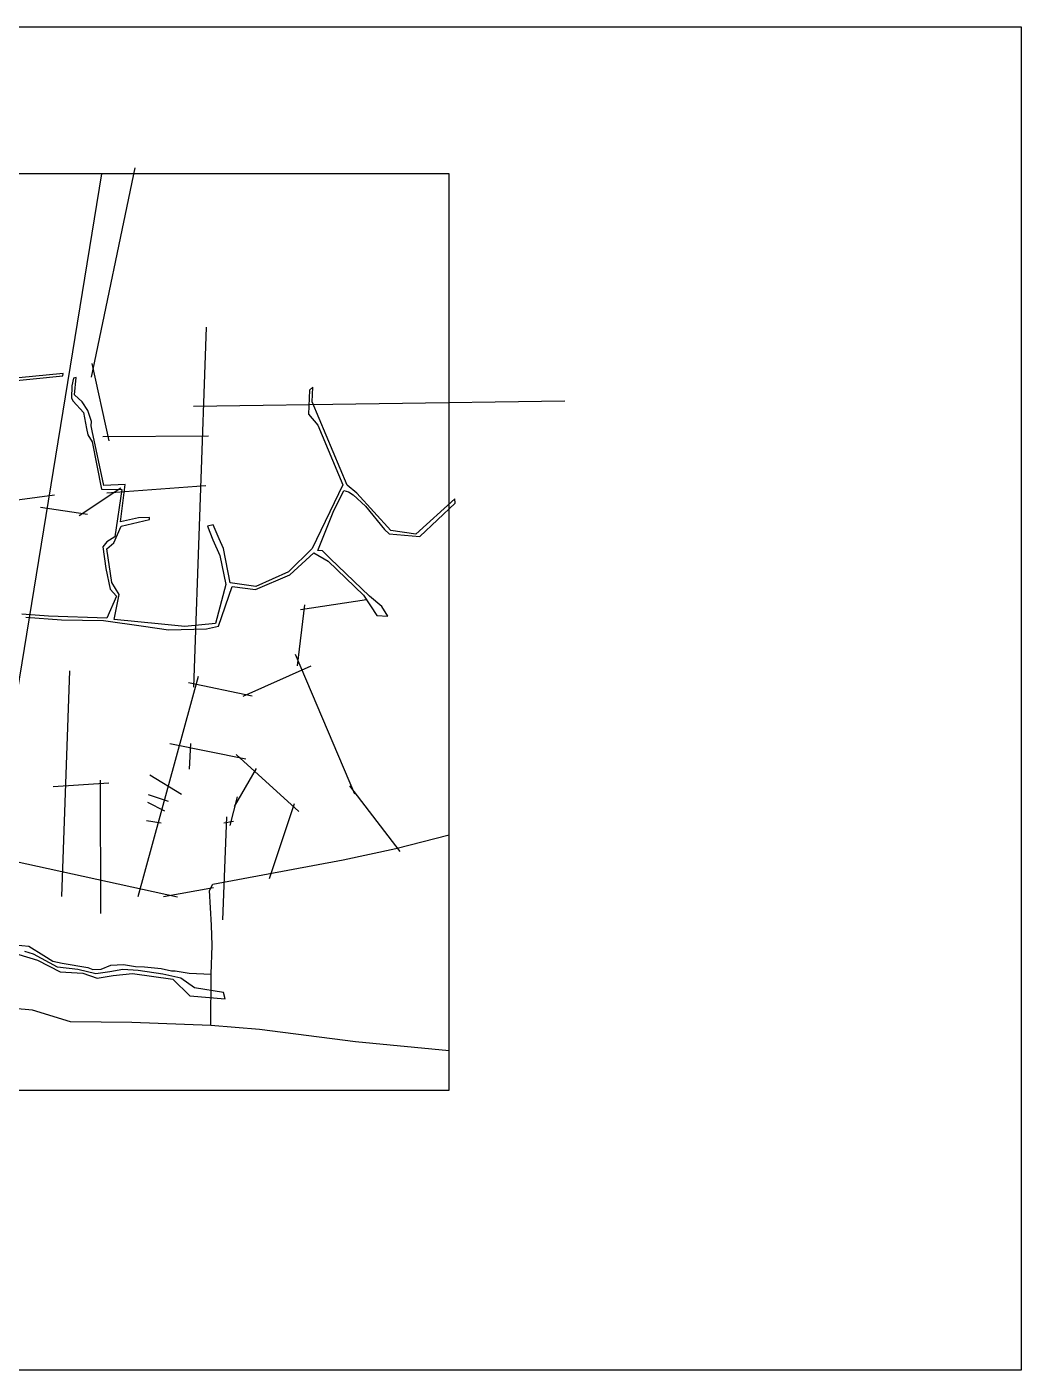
# Model space of a CAD drawing. Header units: metres. Extents: x 4598 to 17455, y -871 to 5824.
# Drawn here: x 12500 to 17455, y -871 to 5824 of the extents above; entities that cross this region are included whole.
import ezdxf

# ---------------------------------------------------------------- set-up
doc = ezdxf.new("R2010")
doc.units = ezdxf.units.M
doc.header["$MEASUREMENT"] = 0
doc.header["$XCLIPFRAME"] = 0
for name, color, linetype in [('图框', 6, 'Continuous'), ('底图', 73, 'Continuous'), ('水网', 141, 'Continuous'), ('路网', 2, 'Continuous')]:
    doc.layers.add(name, color=color, linetype=linetype)
picture_1 = doc.add_image_def('image1.jpg', size_in_pixel=(8192, 4266))

msp = doc.modelspace()

# ---------------------------------------------------------------- linework, layer by layer
at = {"layer": '图框'}
msp.add_lwpolyline([(7124.75436926012, 5091.100705268808), (7124.75436926012, 524.6631070550415), (14604.87148212548, 524.6631070550415), (14604.87148212548, 5091.100705268806), (7124.75436926012, 5091.100705268808)], dxfattribs=at)
at = {"layer": '水网'}
for points in [[(11904.64294902712, 4007.214724137506), (12678.93725276994, 4085.097103376174), (12681.03854242305, 4096.642218283494), (11760.87892676086, 4006.379313183308)], [(12494.97141799924, 2881.14486546343), (12672.51838423835, 2868.964999218588), (12880.68871759379, 2865.906233715301), (13080.69553700753, 2836.337113097252), (13205.18985246192, 2819.0033419705), (13395.64806814899, 2823.232142774447), (13453.96012975229, 2836.520524036256), (13523.52468115033, 3034.826271158585), (13638.5082408383, 3019.550267275539), (13810.37510162091, 3093.148074985831), (13930.06782100955, 3202.523089878552), (14000.65572303172, 3161.635099508393), (14176.87218789011, 2991.937434180989), (14243.36814310611, 2889.718033211597), (14298.61088068201, 2887.673777432065), (14268.94390241359, 2935.716806769546), (14207.56251678278, 2986.8266509932), (14011.14397516253, 3174.910256784002), (13973.29237543605, 3212.731432267931), (13949.76331737707, 3214.775975525438), (14026.27952013525, 3404.928272722405), (14079.6305875316, 3513.617365200538), (14102.10135838738, 3506.560931173736), (14126.49800815619, 3491.806412311678), (14186.8473090179, 3434.712714333088), (14281.22338205948, 3319.242591714719), (14304.97807219065, 3297.431638825859), (14458.41952681844, 3283.318483294396), (14633.68979266437, 3450.10888400377), (14632.40587338898, 3471.91983689263), (14437.87536272115, 3295.506973878015), (14313.3242753261, 3313.469171827193), (14144.47433370258, 3500.787223808293), (14095.68103416497, 3540.560374646273), (13922.1030088606, 3955.704998070258), (13925.57774277264, 4028.67322904634), (13908.1997061402, 4013.881625527341), (13903.69434315001, 3893.618670345808), (13949.02528214734, 3839.430512117455), (14073.59092645033, 3541.122969015618), (13921.21940455201, 3223.807670621085), (13802.74655404407, 3108.144937768928), (13641.11975011276, 3035.111161817797), (13513.46512995672, 3052.598158697656), (13479.43908562243, 3224.653143303934), (13457.81989387784, 3272.999749367999), (13427.96513149771, 3342.947449409578), (13399.1402703505, 3335.746988924454), (13426.93595811038, 3267.856481170631), (13461.93804311833, 3189.679149544158), (13491.79280549846, 3044.640193785716), (13440.39891436719, 2849.563974075485), (13287.26388265029, 2834.756271790597), (13170.35517189454, 2846.273501335702), (12934.88990841049, 2870.952621839883), (12959.65630363964, 2995.402980998915), (12923.29387558973, 3054.857447991905), (12898.50127792649, 3223.311771138629), (12933.21076908603, 3253.039004635124), (12969.57319713582, 3335.614461584483), (13110.0648265098, 3368.644816851011), (13110.0648265098, 3378.553894683195), (13055.23696080851, 3377.108168018109), (12966.25567782903, 3356.431603162724), (12989.01831468788, 3542.522411728977), (12883.48218821676, 3537.722967172798), (12824.48158487049, 3810.029278628586), (12819.30805980833, 3835.875272175763), (12822.41232041467, 3857.585895256314), (12803.78821246745, 3911.345423845051), (12774.81778224127, 3955.800440753286), (12737.5695663467, 3989.91717523383), (12745.8473520152, 4076.759667555918), (12732.68281236989, 4073.931746855145), (12723.33582181739, 4035.535040493647), (12722.29718643974, 3974.307984394138), (12730.60626946017, 3958.741915248567), (12782.53512695618, 3902.703261386312), (12796.0039059763, 3822.553255992534), (12803.27435361908, 3790.383034784813), (12825.08424085693, 3755.09971473919), (12870.78201393305, 3519.530786854972), (12973.06612718268, 3517.719675701694), (12937.24084903381, 3281.81871077267), (12898.76548580453, 3256.881435059709), (12878.33195420727, 3232.530039430887), (12892.96819723956, 3124.252040436783), (12914.68200888543, 3021.877113890543), (12946.74068711919, 2986.554409364297), (12897.80254634807, 2877.245226924657), (12607.23938652151, 2887.07582327351), (12474.74823372089, 2896.906419622363)], [(12459.10756404453, 1201.373768145917), (12553.05784753035, 1172.101037305488), (12665.38477152958, 1114.55226171494), (12778.49194579129, 1108.094356802641), (12849.58788389875, 1082.261874719639), (12930.37945050245, 1095.177972022153), (13025.71264023741, 1106.479880574567), (13227.68973713345, 1077.418446035415), (13311.71220944216, 995.0775711020686), (13487.83623793546, 978.932233865431), (13479.75715405971, 1011.222908338706), (13334.33364429453, 1033.826150487643), (13266.46933973743, 1082.261874719639), (13177.59941710322, 1103.250640640501), (13054.7973421904, 1121.010454105213), (12977.23813698243, 1125.854170267354), (12912.6054659757, 1114.55226171494), (12843.12461679801, 1104.865116868517), (12754.2546941638, 1125.854170267354), (12652.45823732822, 1137.155791341851), (12532.88779596577, 1201.73656533251), (12489.26729364483, 1216.028819633531)]]:
    msp.add_lwpolyline(points, dxfattribs=at)
at = {"layer": '路网'}
for p, q in [((12871.91910892007, 5091.100705268806), (12122.11369082995, 499.7567817898816)), ((12822.1808655794, 4078.883842208539), (13039.57955068815, 5121.580492591893)), ((13330.89239127061, 2533.795019632264), (13395.63205555035, 4328.103373585268)), ((12909.58417974424, 3761.501848927117), (12824.31272473908, 4147.046591591265)), ((13329.54660513671, 3934.038359117753), (15179.93848887179, 3959.599462005775)), ((12877.60702019464, 3782.802815913397), (13404.15876434359, 3784.932740125281)), ((12324.93436053779, 3449.07252595498), (12637.65822908212, 3491.071618643764)), ((12760.96324516227, 3389.409924918378), (12967.82272896275, 3525.811030387471)), ((12897.47356022987, 3501.543290845293), (13391.591785767, 3538.363180591608)), ((12567.50339506951, 3429.576920562715), (12801.99989633378, 3396.104424192396)), ((13864.01585148403, 2920.000386650441), (14191.88763837295, 2970.606569486728)), ((13848.02217679145, 2639.002754004614), (13885.34099368937, 2943.971736414999)), ((13836.37519479322, 2698.109085187025), (14132.89431348059, 2001.421195947507)), ((12712.31405901268, 2613.646910380631), (12672.12971479783, 1489.633381560503)), ((13577.78191606235, 2488.188366012939), (13916.14268292731, 2639.659641145147)), ((13054.66196294711, 1490.337702564546), (13355.48264791432, 2587.075609938242)), ((13305.15213890408, 2557.121843808622), (13621.8347585476, 2490.679937499517)), ((13212.61023625603, 2251.583655035764), (13590.25718611933, 2175.297353435715)), ((13314.86086861754, 2252.945725614263), (13308.04459650069, 2123.531484505337)), ((13542.05052996939, 2197.933943028096), (13854.93598019122, 1914.183708907221)), ((13113.15671374439, 2096.311921261251), (13270.58748897794, 2000.561349366675)), ((13534.46492527076, 1938.618473144655), (13643.22831821989, 2128.270558689779)), ((12631.04357013944, 2037.205877556815), (12908.06443856109, 2056.66842298361)), ((12864.78020081226, 2069.643453268101), (12866.9448130147, 1405.757949272171)), ((14107.6344390742, 2041.272828268819), (14358.90268175758, 1714.488005844236)), ((13101.17856209166, 1959.525595324638), (13185.02707935125, 1915.924962916004)), ((13104.6008911354, 1997.996758477995), (13203.85061693657, 1965.510024035408)), ((13513.10994140443, 1843.767132311535), (13549.73512164154, 1986.085684126534)), ((13831.99065413838, 1952.164722137328), (13707.85662215424, 1578.362304261594)), ((13476.48403332184, 1373.438239524839), (13495.47497534787, 1887.140369653119)), ((13096.04506852629, 1868.904780163197), (13169.62659865489, 1856.935922741657)), ((13529.3874758007, 1864.098148657998), (13480.55341692094, 1854.610226038436)), ((13249.60152272647, 1486.362457322073), (12378.34219987492, 1677.170491747733)), ((13429.95360511471, 1532.739551876439), (13180.64326654188, 1487.687443243572))]:
    msp.add_line(p, q, dxfattribs=at)
for points in [[(14604.87148212548, 719.9245627946177), (14138.11839404353, 765.9403538253155), (13658.79113821337, 826.6531967349347), (13416.04340381385, 846.0004971871148), (13022.6625872443, 862.0273335283619), (12717.24086633349, 865.5069318614896), (12528.21257860424, 922.860941218305), (11965.44023248391, 973.5094881021414), (11913.48297334486, 993.4636877338398), (11868.40414555395, 1033.445914653222), (11838.98574372405, 1100.971915778331), (11810.30316372612, 1180.690113111492), (11874.84954406345, 1401.640506358444), (11900.17695461424, 1488.366729118954), (11752.09531517351, 2383.728527930192), (11749.93460386456, 2394.88141725827)], [(13416.04340381385, 846.0004971871148), (13418.57814861485, 1101.881285313144), (13423.3448492142, 1245.944104745145), (13420.41158063361, 1347.633384767081), (13409.36200797395, 1519.317333303485), (13426.31819281378, 1551.023477519955), (14075.59468883486, 1672.990039980131), (14338.65600392433, 1729.114927676599), (14604.87148212548, 1796.66915251274)], [(11295.39819864394, 1637.779194397013), (11360.48447851488, 1613.258823113143), (11874.84954406345, 1401.640506358444), (12060.39464493492, 1320.614388384949), (12228.49041561434, 1269.048587978444), (12508.99104212435, 1241.743882178887), (12584.58031595336, 1195.454858060087), (12628.36895085336, 1167.366413931921), (12674.76468823501, 1156.982993341609), (12803.00808120356, 1136.274388155061), (12828.54365920486, 1126.398068115208), (12870.24728003354, 1126.955591671261), (12917.68830743456, 1147.847867011185), (12981.8072209342, 1151.024851568136), (13041.74497435452, 1141.176978204026), (13085.0148604347, 1139.649284371268), (13168.41208334477, 1130.867312171589), (13221.04950456345, 1118.926478718966), (13238.24947909476, 1119.458130793739), (13309.13216485479, 1108.048959811776), (13418.57814861485, 1101.881285313144)]]:
    msp.add_lwpolyline(points, dxfattribs=at)

# ---------------------------------------------------------------- pictures from other files: only their frames are drawn
at = {"layer": '底图'}
image = msp.add_image(picture_1, insert=(4598.069786131343, -870.9959921445882), size_in_units=(12856.666698137149, 6695.13429373207), dxfattribs=at)
image.set_boundary_path([(-0.5, -0.5), (8191.500000000001, 4265.5)])
image.dxf.clipping = 0

doc.saveas('drawing.dxf')
